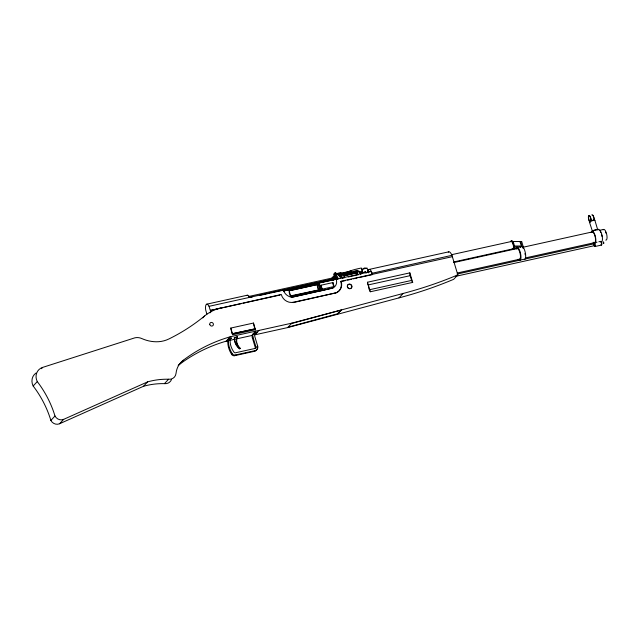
<?xml version="1.0" encoding="UTF-8"?>
<svg xmlns="http://www.w3.org/2000/svg" width="639" height="639" viewBox="0 0 639 639"><rect width="100%" height="100%" fill="white"/><g stroke="black" fill="none" stroke-linecap="round" stroke-linejoin="round"><path stroke-width="0.96" d="M590.196 221.941A3.139 1.03 77.5 0 1 588.583 217.859A3.139 1.03 77.5 0 1 589.789 216.246A3.139 1.03 77.5 0 1 590.979 220.886L591.163 220.399A3.594 1.182 77.5 0 0 589.661 215.726A3.594 1.182 77.5 0 0 588.399 217.428A3.594 1.182 77.5 0 0 589.901 222.1L590.021 222.196M356.77 272.11L357.688 270.656A0.831 0.767 43 0 0 356.842 270.345L355.835 271.423M334.237 276.647L335.794 274.866L349.852 271.671M240.296 348.343L239.553 348.95A13.219 12.181 43 0 1 234.305 337.704L237.341 336.825A10.256 9.449 43 0 0 240.296 348.343L239.729 348.678A13.219 12.181 43 0 1 234.553 337.448M591.179 232.524L591.914 231.23A6.262 2.053 77.5 0 1 595.316 236.326A6.262 2.053 77.5 0 1 594.949 243.347M332.384 277.47L332.248 278.492L333.238 279.515A1.478 1.366 43 0 0 334.588 279.251M334.493 279.323L334.357 277.805A0.927 0.855 43 0 0 332.719 278.364L332.815 278.588A0.927 0.855 43 0 0 334.453 278.029M511.855 241.486L521.672 241.534L521.456 241.901M594.709 220.527L594.861 220.327A2.868 0.599 -16.7 0 0 593.056 220.207L592.353 220.375A2.868 0.599 -16.7 0 0 589.533 221.589L589.374 221.789A2.868 0.599 -16.7 0 0 590.013 222.06M41.463 368.663L42.637 367.401L134.781 337.855A11.198 10.32 43 0 1 141.834 338.574A35.904 33.084 43 0 0 156.156 341.777A30.632 28.228 43 0 0 168.936 338.95A212.835 196.117 43 0 0 204.536 316.017L205.774 315.043A47.294 43.58 43 0 1 220.008 308.078L221.493 307.702M171.516 379.494A7.5 6.909 43 0 1 164.463 383.64A76.241 70.25 43 0 0 143.511 386.276L59.571 423.753A6.67 6.15 43 0 1 50.872 420.414A103.422 95.299 43 0 0 33.164 385.996L37.278 381.587A10.951 10.096 43 0 1 42.637 367.401M50.872 420.414L54.986 416.005A6.67 6.15 43 0 0 63.692 419.344L147.625 381.866A76.241 70.25 43 0 1 168.584 379.231A7.5 6.909 43 0 0 176.037 373.36A21.51 19.825 43 0 1 183.289 360.236A164.878 151.93 43 0 1 230.296 336.761L291.839 323.158L403.097 293.469A452.42 416.892 43 0 0 457.828 274.89L451.957 255.32A8.115 2.66 77.5 0 0 448.282 252.141M59.571 423.753L63.692 419.344M202.771 317.91L204.536 316.017M206.533 314.508L206.868 314.148L205.678 309.939A7.157 2.348 77.5 0 1 206.269 304.46A7.157 2.348 77.5 0 1 209.057 306.321L210.303 310.466L281.304 294.483A9.992 9.202 43 0 0 293.445 302.247L334.956 293.069A9.912 9.138 43 0 0 341.114 281.256L452.356 256.67M209.927 312.878L211.102 311.616L210.646 310.099M143.511 386.276L147.625 381.866M178.177 365.452A21.51 19.825 43 0 1 179.168 364.645L183.289 360.236M164.463 383.64L168.584 379.231M179.168 364.645A164.878 151.93 43 0 1 226.174 341.17L230.296 336.761M229.744 339.421A1.893 1.749 43 0 1 230.759 338.734L231.39 338.063L228.482 338.702A23.347 21.518 43 0 0 231.781 352.896L232.532 354.054A2.676 2.468 43 0 0 235.216 355.02L255.145 350.619A3.954 3.642 43 0 0 257.749 348.063L257.829 347.584A3.954 3.642 43 0 0 257.677 346.106L254.825 336.593A3.714 3.427 43 0 1 257.213 332.352L254.058 333.047A4.082 3.754 43 0 0 252.948 336.977L252.309 337.656L255.32 347.688A1.246 1.142 43 0 1 255.233 348.59M229.465 340.267L230.096 339.589A1.893 1.749 43 0 1 231.39 338.063M236.765 338.039A10.256 9.449 43 0 1 237.101 337.088L237.341 336.825M320.594 290.721L291.256 297.391L320.379 290.953L318.318 283.133L283.404 291.033L337.664 278.852L337.392 277.949L334.66 278.556M317.248 284.571L289.076 290.801L317.248 284.571L318.685 290.074L291.488 296.089M256.974 349.206A3.954 3.642 43 0 1 254.514 351.298L234.585 355.699A2.676 2.468 43 0 1 231.901 354.733L232.46 353.966M255.872 331.106L251.758 335.515L229.968 340.331M234.585 355.699L235.216 355.02M318.845 289.898L290.338 295.937M259.019 330.411L254.905 334.82L287.726 327.567L398.976 297.878A452.42 416.892 43 0 0 453.706 279.299L457.828 274.89M293.445 302.247L293.109 302.606L334.956 293.069M255.32 347.688L255.959 347.009L252.948 336.977M257.046 346.785L257.677 346.106M254.514 351.298L255.145 350.619M318.318 283.133L320.379 290.953M334.277 276.487L333.917 274.107L335.427 272.486L336.274 274.067L337.879 273.708L337.12 274.522L338.167 274.379A6.494 2.133 77.5 0 1 340.531 278.324M334.485 273.5L334.828 273.835L334.908 273.412L333.917 274.107M334.86 273.093L335.779 272.406M334.085 275.832L335.922 274.139L335.427 272.486M334.413 275.76L335.922 274.139M332.975 287.981L321.209 290.769L332.975 287.981A7.628 7.029 43 0 0 336.418 280.13A0.951 0.871 43 0 1 336.913 279.131L337.144 279.067M331.657 279.539L332.607 277.206A1.478 1.366 43 0 1 333.957 276.943L334.996 278.316L334.269 279.594A1.478 1.366 43 0 1 332.919 279.858L332.072 279.171L209.057 306.321M357.784 271.024L358.112 271.112A1.613 1.486 43 0 1 359.102 272.054L358.982 271.2L359.206 272.382L362.433 271.671L361.331 267.997L357.568 268.827A68.501 63.125 43 0 0 346.418 272.438A13.107 12.077 43 0 1 344.501 273.077L341.194 273.804L340.851 272.669A2.308 0.479 -16.7 0 0 337.767 273.348L337.496 274.115M287.726 327.567L291.839 323.158M340.475 273.077L340.851 272.669M337.017 278.356L337.392 277.949M344.006 277.741L342.336 278.292A5.32 1.741 77.5 0 0 340.795 276.511M334.612 293.437A9.912 9.138 43 0 0 340.771 281.623L341.114 281.256M353.822 272.51L355.38 272.15L356.842 270.345M356.65 271.711L357.688 270.656M357.481 273.436L357.265 272.725L343.918 275.992M361.738 269.338L367.106 268.068L368.543 272.861M360.132 273.372L361.986 272.877M362.433 271.671L361.842 269.235M365.388 272.214L365.372 271.719M336.953 279.115L371.403 271.415M371.842 273.324L451.957 255.32M337.536 314.076L341.657 309.667M398.976 297.878L403.097 293.469M520.042 241.981L520.386 241.606L521.712 246.015L520.689 247.077L521.712 246.015L514.123 246.007M591.283 232.197L592.8 230.567L598.759 229.257M591.674 232.372L592.049 231.382L591.474 231.701L591.674 232.372A5.495 1.805 77.5 0 1 594.901 235.759A5.495 1.805 77.5 0 1 594.765 242.604L525.37 257.94M520.002 260.424L520.473 259.937A6.765 2.221 77.5 0 0 520.162 251.998A6.765 2.221 77.5 0 0 516.719 247.341L516.248 247.836A6.765 2.221 77.5 0 0 515.921 248.739M524.715 259.386L525.186 258.891A6.765 2.221 77.5 0 0 525.114 251.798A6.765 2.221 77.5 0 0 522.015 246.255L519.435 246.934L521.2 246.542M520.122 241.893L521.783 246.271M455.495 276.375L594.757 245.592L594.462 243.755L594.214 244.449M519.93 246.614L521.712 246.015M363.144 268.947L363.511 268.684A1.853 1.709 43 0 1 365.724 268.196L366.227 268.26M291.488 323.534L341.298 310.043L337.344 313.861L337.895 313.701L288.077 327.184M346.074 274.419L347.624 274.027M349.166 273.644L352.273 272.885M356.897 270.529L338.335 275.249L337.767 273.348M340.555 273.34L351.586 270.904M342.664 273.907L344.501 273.5M206.645 304.204L247.245 295.226M338.606 275.705L358.982 271.2M369.015 269.458L448.786 251.822M248.683 296.496L336.418 277.102A1.574 0.519 77.5 0 0 336.961 278.3M339.892 276.567L341.825 276.144M343.758 275.713L357.265 272.725M359.302 272.278L362.537 271.559M591.155 220.982L594.238 220.303L594.246 219.712A3.594 1.182 77.5 0 0 593.288 215.854A3.594 1.182 77.5 0 0 591.81 214.928M282.446 290.282L283.125 290.13M359.997 272.925A2.205 0.727 77.5 0 1 360.444 273.037L365.708 271.871L366.107 273.212M250.216 297.542L252.085 297.127M259.546 295.482L269.818 293.205M270.776 292.997L281.328 290.665M282.286 290.449L318.102 282.534M320.043 282.111L330.69 279.754M334.277 278.955L336.106 278.556M363.735 272.494L365.492 272.102M337.664 278.852L319.149 282.949L321.425 290.537M348.231 276.983L358.431 274.73L356.602 273.141M451.485 254.721L511.272 241.51M321.002 285.889A2.348 0.767 77.5 0 1 321.042 285.202L332.943 282.574L334.133 286.52L322.224 289.155A2.348 0.767 77.5 0 1 321.729 288.612M211.213 310.266L218.498 308.653M221.15 308.07L241.414 303.589M243.339 303.166L280.002 295.058M340.771 281.623L345.635 280.553M347.584 280.122L351.378 279.283M353.271 278.86L357.065 278.021M358.966 277.606L372.241 274.666L371.299 271.519M453.986 261.902L512.805 248.898A4.425 1.454 77.5 0 0 513.604 249.386M453.778 262.557L517.031 248.571M522.71 247.317L592.097 231.973M599.526 230.336L603.607 229.433M367.521 283.293A2.979 0.974 77.5 0 1 367.521 282.222L409.839 272.869L412.698 282.406L370.38 291.759A3.866 1.27 77.5 0 1 369.622 290.617M409.839 272.869A2.979 0.974 77.5 0 0 410.174 275.657L367.856 285.01A2.979 0.974 77.5 0 1 367.721 284.531M412.698 282.406A3.866 1.27 77.5 0 1 411.604 280.425L369.286 289.786L368.423 286.919M457.412 272.965L519.691 259.202M594.182 242.812L596.994 242.189M598.871 241.774L600.748 241.358M457.061 274.083L594.374 243.731M594.949 246.51L601.515 245.056M231.55 331.489A23.627 7.748 77.5 0 1 230.783 328.063L253.459 323.054L255.456 329.716L232.78 334.724A2.125 0.695 77.5 0 0 232.292 333.957M254.881 328.877L232.157 333.774L254.913 328.909A2.125 0.695 77.5 0 1 255.456 329.716M234.305 337.704L237.101 337.088M230.759 338.734L227.851 339.381A23.347 21.518 43 0 0 231.15 353.575L231.829 354.645M226.174 341.17L228.075 340.755M514.06 247.093L518.796 247.085M600.94 242.277L601.443 243.179M594.757 245.592L594.39 245.152M336.418 277.102L335.499 276.495A6.47 2.125 77.5 0 0 334.532 277.166M356.243 272.406L356.195 272.31A0.831 0.767 43 0 0 355.619 271.958M318.685 290.074L318.014 288.485A6.845 2.244 77.5 0 1 317.463 286.655L317.088 284.746M603.336 243.171C604.534 244.745 603.28 240.2 603.16 242.469M283.62 290.801L284.475 292.51A9.513 8.762 43 0 0 291.472 297.159M332.032 279.131L332.12 279.331A0.927 0.855 43 0 0 333.534 279.618M290.17 295.545L289.842 294.707M254.841 328.781L254.729 328.398A23.627 7.748 77.5 0 1 253.459 323.054M594.829 220.175L597.729 229.84M592.8 230.567L593.327 232.316M589.406 221.941L592.433 231.254A2.868 0.599 -16.7 0 1 595.252 230.04L595.955 229.872A2.868 0.599 -16.7 0 1 597.513 229.752M591.826 231.622L592.034 232.292M410.174 275.657L411.604 280.425M372.585 274.299L370.9 270.624A8.115 2.66 77.5 0 0 367.824 271.399M367.521 282.222L370.38 291.759M360.444 273.037L360.851 274.379M360.228 273.268L360.636 274.61M335.595 274.211L335.89 274.882A6.494 2.133 77.5 0 1 338.247 278.828M321.042 285.202L322.224 289.155M319.22 284.131L320.93 289.818M289.076 290.801L290.681 296.129M230.783 328.063L232.78 334.724M521.72 241.622L523.621 248.004M289.187 292.406L289.299 292.886A6.845 2.244 77.5 0 0 289.555 293.812M252.309 337.656A4.082 3.754 43 0 1 253.427 333.726L256.574 333.031A3.714 3.427 43 0 0 254.705 334.213M240.056 348.598A10.256 9.449 43 0 1 238.579 347.009M237.964 346.122A10.256 9.449 43 0 1 237.444 345.172M237.021 344.189A10.256 9.449 43 0 1 236.71 343.175M236.494 342.137A10.256 9.449 43 0 1 236.534 339.037M255.959 347.009A1.246 1.142 43 0 1 255.161 348.431L235.511 352.776A1.454 1.342 43 0 1 234.018 352.201L233.794 351.913A19.114 17.612 43 0 1 230.096 339.589M257.213 347.776A3.954 3.642 43 0 1 257.197 348.263M33.164 385.996A10.951 10.096 43 0 1 35.976 373.064M37.278 381.587A103.422 95.299 43 0 1 54.986 416.005M246.87 295.482A7.157 2.348 77.5 0 1 249.657 297.343M249.058 297.47A1.574 0.519 77.5 0 1 248.898 297.159M232.053 333.414A23.627 7.748 77.5 0 1 231.669 331.968M334.133 286.52A2.348 0.767 77.5 0 1 333.191 284.922A2.348 0.767 77.5 0 1 332.943 282.574M321.417 287.949A2.348 0.767 77.5 0 1 321.09 286.711M332.639 279.123A0.927 0.855 43 0 1 332.496 278.923L332.408 278.708A0.927 0.855 43 0 1 332.631 277.861M331.385 279.531A0.927 0.855 43 0 1 332.04 278.716M332.288 277.542A1.478 1.366 43 0 1 333.278 277.214M339.828 275.593A5.863 1.925 77.5 0 1 342.552 278.061M344.141 277.174A5.463 1.789 77.5 0 1 344.517 277.805M342.009 275.113A5.863 1.925 77.5 0 1 344.733 277.574M365.252 271.767A2.205 0.727 77.5 0 1 365.708 271.871M368.927 271.91A3.81 1.254 77.5 0 1 369.949 271.783M367.808 272.014A3.81 1.254 77.5 0 1 368.296 272.486M338.079 274.379A2.308 0.479 -16.7 0 1 341.162 273.7M510.976 241.662A3.778 1.238 77.5 0 1 513.173 244.601A3.778 1.238 77.5 0 1 512.805 248.898M516.647 248.97A5.495 1.805 77.5 0 1 520.01 253.036A5.495 1.805 77.5 0 1 519.219 259.234M522.75 247.82A5.495 1.805 77.5 0 1 523.301 248.483M525.018 253.403A5.495 1.805 77.5 0 1 525.178 254.769M605.516 232.173A4.169 1.366 77.5 0 1 605.892 233.083M519.419 260.472A6.765 2.221 77.5 0 1 518.077 259.25M600.269 231.47A5.495 1.805 77.5 0 1 600.812 232.436M601.698 234.984A5.495 1.805 77.5 0 1 601.986 236.382M510.537 241.518A4.425 1.454 77.5 0 1 513.5 245.064A4.425 1.454 77.5 0 1 512.095 249.026M511.2 241.374A4.425 1.454 77.5 0 1 513.7 243.267A4.425 1.454 77.5 0 1 513.948 249.202M593.807 243.012A6.262 2.053 77.5 0 1 593.176 242.253M603.224 229.832A5.495 1.805 77.5 0 1 606.595 233.898A5.495 1.805 77.5 0 1 605.796 240.096M598.527 229.768A6.262 2.053 77.5 0 1 602.114 235.663A6.262 2.053 77.5 0 1 601.027 241.925M592.768 215.439A3.139 1.03 77.5 0 1 593.863 217.963M594.006 218.762A3.139 1.03 77.5 0 1 594.062 220.207M593.863 244.242A1.885 0.623 77.5 0 1 594.605 243.108A1.885 0.623 77.5 0 1 595.236 246.135A1.885 0.623 77.5 0 1 594.062 245.192M600.924 241.406A1.885 0.623 77.5 0 1 601.858 244.082A1.885 0.623 77.5 0 1 600.964 244.553M334.325 278.165L334.229 277.941A0.927 0.855 43 0 0 332.599 278.5L332.687 278.724A0.927 0.855 43 0 0 334.325 278.165M209.776 324.508A1.909 1.765 43 0 0 212.827 325.682A1.909 1.765 43 0 0 212.108 322.535A1.909 1.765 43 0 0 209.776 324.508M347.376 286.975A2.34 2.157 43 0 0 351.186 288.157A2.34 2.157 43 0 0 350.044 284.355A2.34 2.157 43 0 0 347.376 286.975M347.504 286.839A2.34 2.157 43 0 0 351.314 288.021A2.34 2.157 43 0 0 350.172 284.219A2.34 2.157 43 0 0 347.504 286.839"/></g></svg>
